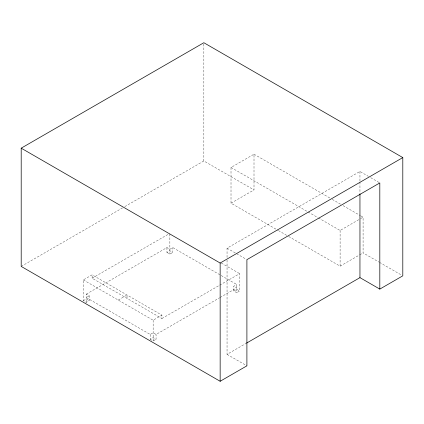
<?xml version="1.0" encoding="UTF-8"?>
<svg xmlns="http://www.w3.org/2000/svg" width="424" height="424" viewBox="0 0 424 424"><rect width="100%" height="100%" fill="white"/><g stroke="black" fill="none" stroke-linecap="round" stroke-linejoin="round"><path stroke-width="0.32" stroke-dasharray="2.12 1.59" d="M21.2 266.415L122.547 207.903M124.836 206.583L203.849 160.966L254.003 189.92L254.003 154.203L231.011 167.475L231.011 203.191L277.847 230.232M86.268 302.36L86.268 294.155L89.194 295.841L89.194 300.669L86.268 302.36L83.343 300.669L83.343 279.914L92.119 274.847L161.92 315.149L161.92 318.525L92.119 278.229L92.119 274.847M92.119 278.229L168.148 234.334M231.011 203.191L254.003 189.92M86.268 294.155L166.934 247.579L169.865 249.27L172.791 247.579L236.735 284.499L236.735 292.703L233.809 291.018L233.809 286.189L236.735 284.499M89.194 295.841L86.268 297.531L150.218 334.451L153.143 332.761L156.069 334.451L219.574 297.786M83.343 300.669L86.268 298.978L89.194 300.669M166.934 247.579L166.934 252.407L169.865 250.717L172.791 252.407L172.791 247.579M166.934 252.407L169.865 254.098L172.791 252.407M118.243 300.065L127.02 294.998L127.02 298.374M227.047 257.426L227.047 248.194L359.955 171.46L368.467 176.373M83.343 279.914L153.143 320.215L161.92 315.149M161.92 318.525L239.661 273.639L239.661 291.018L236.735 292.703M220.146 297.457L236.735 287.88L233.809 286.189M150.218 334.451L150.218 339.279L153.143 337.589L156.069 339.279L156.069 334.451M233.809 291.018L236.735 289.327L239.661 291.018M318.398 217.925L340.101 230.46L360.283 218.805M360.845 218.482L363.087 217.183L363.087 252.9L378.971 262.069M150.218 339.279L153.143 340.965L156.069 339.279M288.696 236.497L340.101 266.171L359.165 255.168M359.727 254.84L363.087 252.9M227.047 260.066L227.047 354.374L245.952 343.456M370.735 177.683L379.814 182.924M254.003 154.203L329.962 198.061M332.246 199.381L340.817 204.326M343.101 205.645L360.236 215.535M360.803 215.869L363.087 217.183M231.011 167.475L307.548 211.661M308.116 211.995L317.825 217.597M379.538 262.398L401.666 275.171M278.42 230.561L288.129 236.163M227.047 248.194L246.333 259.329M221.355 263.071L239.661 273.639M227.047 354.374L246.901 365.833M359.955 171.46L359.955 181.35M359.955 182.013L359.955 193.222M340.101 230.46L340.101 266.171M203.849 44.043L203.849 160.966M169.865 233.984L169.865 254.098M153.143 320.215L153.143 340.965"/><path stroke-width="0.64" d="M379.814 289.099L379.814 182.924L246.901 259.658L246.901 365.833L220.151 381.277L21.2 266.415L21.2 148.172L203.849 42.723L402.8 157.585L402.8 275.828L379.814 289.099L359.955 277.635L246.524 343.127M21.2 148.172L220.151 263.034L402.8 157.585M359.955 193.879L359.955 277.635M220.151 263.034L220.151 381.277"/></g></svg>
